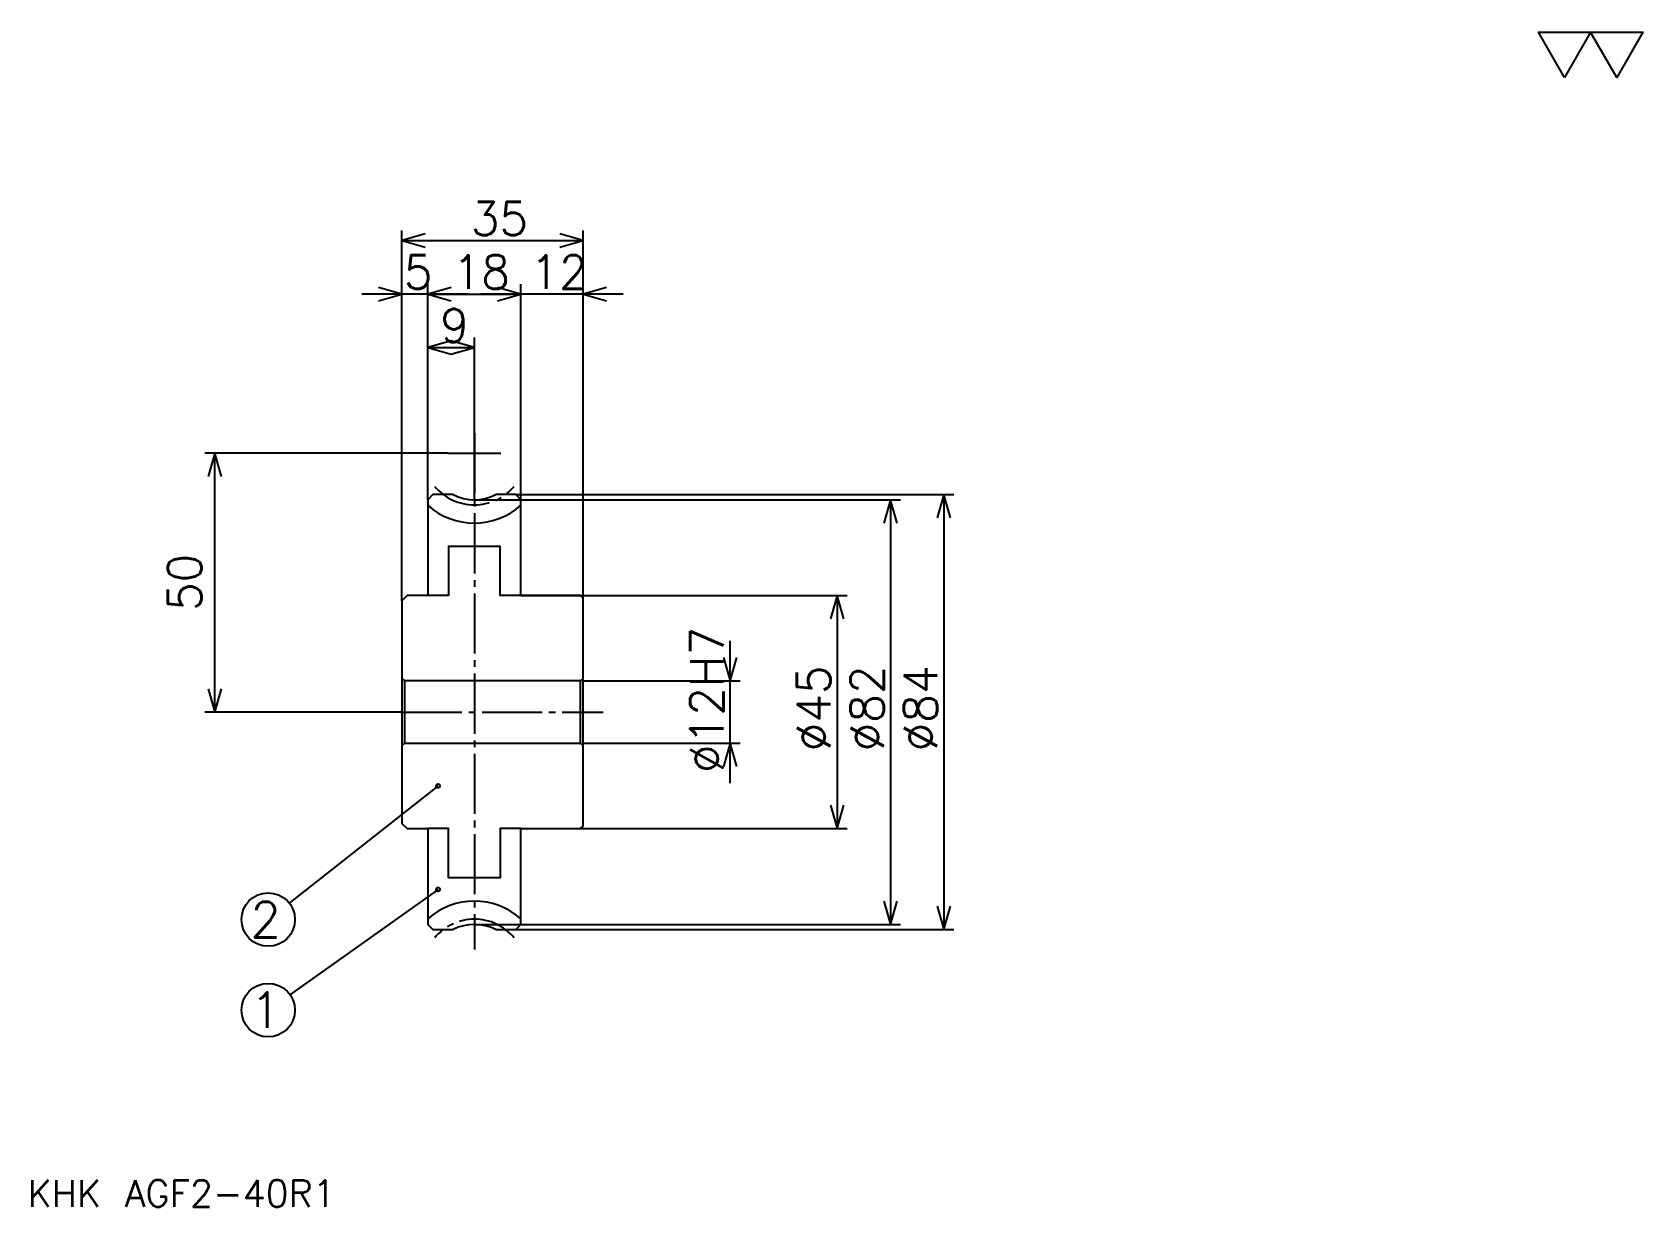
# Model space of a CAD drawing. Extents: x 14 to 325, y 14 to 241.
import ezdxf

# ---------------------------------------------------------------- set-up
doc = ezdxf.new("R2010")
doc.units = 0
doc.linetypes.add('DASHDOT', pattern=[15.483872, 11.612903, -1.290323, 1.290323, -1.290323])
doc.layers.get('0').update_dxf_attribs({"linetype": 'CONTINUOUS'})
doc.layers.add('DASHDOT', color=6, linetype='DASHDOT')
doc.styles.add('KANJI', font='TXT', dxfattribs={"bigfont": 'BIGFONT'})

msp = doc.modelspace()

# ---------------------------------------------------------------- linework, layer by layer
at = {"color": 5}
for p, q in [((85.161293, 151.713715), (85.161293, 202.681458)), ((120.161293, 151.713715), (120.161293, 202.681458)), ((85.161293, 200.745972), (120.161293, 200.745972)), ((97.903229, 190.423386), (77.419357, 190.423386)), ((90.161293, 151.713715), (90.161293, 192.358871)), ((90.161293, 190.423386), (108.161293, 190.423386)), ((127.903229, 190.423386), (100.419357, 190.423386)), ((108.161293, 151.713715), (108.161293, 192.358871)), ((99.161293, 150.713715), (99.161293, 182.036285)), ((90.161293, 180.1008), (99.161293, 180.1008)), ((94.032257, 159.713715), (47.096779, 159.713715)), ((49.032261, 109.713707), (49.032261, 159.713715)), ((85.161293, 131.213715), (85.161293, 151.713715)), ((90.161293, 150.713715), (90.161293, 151.713715)), ((99.161293, 150.713715), (120.161293, 150.713715)), ((107.161293, 151.713715), (120.161293, 151.713715)), ((108.161293, 150.713715), (108.161293, 151.713715)), ((120.161293, 151.713715), (191.7742, 151.713715)), ((120.161293, 131.713715), (120.161293, 151.713715)), ((120.161293, 150.713715), (181.45163, 150.713715)), ((179.516144, 150.713715), (179.516144, 68.713707)), ((189.838715, 151.713715), (189.838715, 67.713707)), ((108.161293, 132.213715), (120.161293, 132.213715)), ((120.161293, 132.213715), (171.129028, 132.213715)), ((169.193542, 132.213715), (169.193542, 87.213707)), ((148.548386, 95.971771), (148.548386, 123.455643)), ((120.161293, 115.713707), (150.483871, 115.713707)), ((85.161293, 109.713707), (47.096779, 109.713707)), ((120.161293, 103.713707), (150.483871, 103.713707)), ((92.161293, 95.463707), (63.411461, 72.848305)), ((108.161293, 87.213707), (120.161293, 87.213707)), ((120.161293, 87.213707), (171.129028, 87.213707)), ((92.161293, 75.463707), (63.562431, 55.146423)), ((99.161293, 68.713707), (120.161293, 68.713707)), ((120.161293, 68.713707), (181.45163, 68.713707)), ((107.161293, 67.713707), (120.161293, 67.713707)), ((120.161293, 67.713707), (191.7742, 67.713707))]:
    msp.add_line(p, q, dxfattribs=at)
at = {"color": 4}
for p, q in [((120.161293, 116.213707), (119.661293, 115.713707)), ((85.161293, 103.213707), (85.661293, 103.713707)), ((120.161293, 103.213707), (119.661293, 103.713707))]:
    msp.add_line(p, q, dxfattribs=at)
at = {"color": 7}
msp.add_lwpolyline([(309.677429, 232.258072), (304.645172, 240.980652), (324.7742, 240.980652), (319.741943, 232.258072), (314.709686, 240.980652), (309.677429, 232.258072)], dxfattribs=at)
at = {"color": 5}
for points in [[(89.677422, 202.036285), (85.161293, 200.745972), (89.677422, 199.455643)], [(115.645164, 199.455643), (120.161293, 200.745972), (115.645164, 202.036285)], [(80.645164, 189.133057), (85.161293, 190.423386), (80.645164, 191.713715)], [(94.677422, 191.713715), (90.161293, 190.423386), (94.677422, 189.133057)], [(94.677422, 191.713715), (90.161293, 190.423386), (94.677422, 189.133057)], [(103.645164, 189.133057), (108.161293, 190.423386), (103.645164, 191.713715)], [(103.645164, 189.133057), (108.161293, 190.423386), (103.645164, 191.713715)], [(124.677422, 191.713715), (120.161293, 190.423386), (124.677422, 189.133057)], [(94.677422, 181.391129), (90.161293, 180.1008), (94.677422, 178.810486)], [(94.645164, 178.810486), (99.161293, 180.1008), (94.645164, 181.391129)], [(50.322582, 155.197571), (49.032261, 159.713715), (47.74194, 155.197571)], [(180.806458, 146.197571), (179.516144, 150.713715), (178.225815, 146.197571)], [(191.129028, 147.197571), (189.838715, 151.713715), (188.548401, 147.197571)], [(170.483871, 127.697578), (169.193542, 132.213715), (167.903229, 127.697578)], [(147.258072, 120.229836), (148.548386, 115.713707), (149.838715, 120.229836)], [(47.74194, 114.229836), (49.032261, 109.713707), (50.322582, 114.229836)], [(149.838715, 99.197578), (148.548386, 103.713707), (147.258072, 99.197578)], [(167.903229, 91.729836), (169.193542, 87.213707), (170.483871, 91.729836)], [(178.225815, 73.229836), (179.516144, 68.713707), (180.806458, 73.229836)], [(188.548401, 72.229836), (189.838715, 67.713707), (191.129028, 72.229836)]]:
    msp.add_lwpolyline(points, dxfattribs=at)
at = {"color": 4}
for points in [[(95.038185, 151.713715), (91.161293, 151.713715), (90.161293, 150.713715), (90.161293, 132.213715), (86.161293, 132.213715), (85.161293, 131.213715), (85.161293, 103.213707)], [(108.161293, 132.213715), (108.161293, 150.713715), (107.161293, 151.713715), (103.284401, 151.713715)], [(108.161293, 132.213715), (104.161293, 132.213715), (104.161293, 141.713715), (94.161293, 141.713715), (94.161293, 132.213715), (90.161293, 132.213715)], [(108.161293, 87.213707), (119.661293, 87.213707), (120.161293, 87.713707), (120.161293, 131.713715), (119.661293, 132.213715), (108.161293, 132.213715)], [(85.161293, 116.213707), (85.661293, 115.713707), (85.661293, 103.713707), (119.661293, 103.713707), (119.661293, 115.713707), (85.661293, 115.713707)], [(85.161293, 103.213707), (85.161293, 88.213707), (86.161293, 87.213707), (90.161293, 87.213707), (90.161293, 68.713707), (91.161293, 67.713707), (95.038185, 67.713707)], [(108.161293, 87.213707), (104.161293, 87.213707), (104.161293, 77.713707), (94.161293, 77.713707), (94.161293, 87.213707), (90.161293, 87.213707)], [(103.284401, 67.713707), (107.161293, 67.713707), (108.161293, 68.713707), (108.161293, 87.213707)]]:
    msp.add_lwpolyline(points, dxfattribs=at)
at = {"color": 5}
for centre, radius in [((92.161293, 95.463707), 0.387097), ((59.354843, 69.657257), 5.16129), ((92.161293, 75.463707), 0.387097), ((59.354843, 52.157257), 5.16129)]:
    msp.add_circle(centre, radius, dxfattribs=at)
at = {"color": 4}
for centre, radius, start, end in [((99.161293, 159.713715), 13.5, 228.18968249, 311.81031751), ((99.161293, 159.713715), 9, 242.73395372, 297.26604628), ((99.161293, 59.713707), 13.5, 48.18968249, 131.81031751), ((99.161293, 59.713707), 9, 62.73395372, 117.26604628)]:
    msp.add_arc(centre, radius, start, end, dxfattribs=at)
at = {"layer": 'DASHDOT', "color": 7}
for p, q in [((99.161293, 163.584671), (99.161293, 63.842739)), ((94.032257, 159.713715), (104.290329, 159.713715)), ((85.161293, 109.713707), (124.032257, 109.713707))]:
    msp.add_line(p, q, dxfattribs=at)
for centre, start, end in [((99.161293, 159.713715), 219.99999848, 320.00000152), ((99.161293, 59.713707), 39.99999848, 140.00000152)]:
    msp.add_arc(centre, 10, start, end, dxfattribs=at)

# ---------------------------------------------------------------- texts
at = {"color": 7, "style": 'KANJI'}
for s, height, p in [('35', 6.451613, (98.467743, 201.778229)), ('5', 6.451613, (85.564522, 191.455643)), ('18', 6.451613, (94.967743, 191.455643)), ('12', 6.451613, (109.967743, 191.455643)), ('9', 6.451613, (92.564522, 181.133057)), ('2', 6.88172, (55.913979, 66.2164)), ('1', 6.88172, (55.913979, 48.716396)), ('KHK AGF2-40R1', 5.16129, (12.903226, 14.193548))]:
    msp.add_text(s, height=height, dxfattribs=at).set_placement(p)
for s, p in [('50', (46.451614, 129.229828)), ('%%c12H7', (147.258072, 97.939514)), ('%%c45', (167.903229, 102.133064)), ('%%c82', (178.225815, 102.133057)), ('%%c84', (188.548401, 102.133057))]:
    msp.add_text(s, height=6.451613, rotation=90, dxfattribs=at).set_placement(p)

doc.saveas('drawing.dxf')
